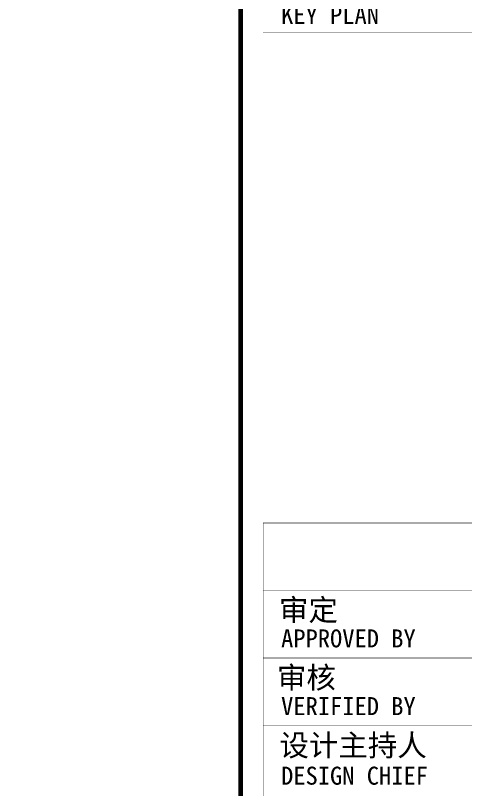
# Model space of a CAD drawing. Extents: x -409435 to 356702, y -107829 to 330904.
# Drawn here: x 135482 to 142986, y -3953 to 8951 of the extents above; entities that cross this region are included whole.
import ezdxf
from ezdxf.enums import TextEntityAlignment as Align

# ---------------------------------------------------------------- set-up
doc = ezdxf.new("R2010")
doc.units = 0
doc.header["$LTSCALE"] = 1000
doc.header["$MEASUREMENT"] = 0
doc.styles.add('图签信息$0$华文细黑', font='STXIHEI_0.TTF', dxfattribs={"height": 10})

# ---------------------------------------------------------------- blocks, each defined once
blk = doc.blocks.new('图框-A1+1-2')
at = {"const_width": 0.5}
blk.add_lwpolyline([(1186, 584), (25, 584), (25, 10), (1186, 10)], close=True, dxfattribs=at)
blk = doc.blocks.new('图签信息')
at = {"const_width": 0.5}
blk.add_lwpolyline([(-65, 0), (0, 0), (0, 500.5), (-65, 500.5)], close=True, dxfattribs=at)
at = {"const_width": 0.05}
for points in [[(-62.5, 217.736), (-2.5, 217.736)], [(-62.5, 103.262), (-2.5, 103.262), (-2.5, 163.262), (-62.5, 163.262), (-62.5, 103.262)], [(-62.5, 155.762), (-2.5, 155.762)], [(-62.5, 148.262), (-2.5, 148.262)], [(-62.5, 140.762), (-2.5, 140.762)]]:
    blk.add_lwpolyline(points, dxfattribs=at)
at = {"style": '图签信息$0$华文细黑'}
for s, height, p in [('KEY PLAN', 2, (-60.5, 220.736)), ('审定', 2.4, (-60.729, 154.808)), ('APPROVED BY', 2, (-60.5, 151.442)), ('审核', 2.4, (-60.955, 147.294)), ('VERIFIED BY', 2, (-60.5, 143.915)), ('设计主持人', 2.4, (-60.678, 139.762)), ('DESIGN CHIEF', 2, (-60.5, 136.185))]:
    blk.add_text(s, height=height, dxfattribs=at).set_placement(p, align=Align.TOP_LEFT)
blk = doc.blocks.new('图签-A1')
at = {"color": 2}
blk.add_blockref('图签信息', (0, 0), dxfattribs=at)
blk = doc.blocks.new('X-104 14#平面')
at = {"xscale": 150, "yscale": 150, "zscale": 150}
for name, p in [('图框-A1+1-2', (-38664.4, -25500)), ('图签-A1', (148985.6, -24000))]:
    blk.add_blockref(name, p, dxfattribs=at)

msp = doc.modelspace()

# ---------------------------------------------------------------- block references
msp.add_blockref('X-104 14#平面', (0, 0))

doc.saveas('drawing.dxf')
